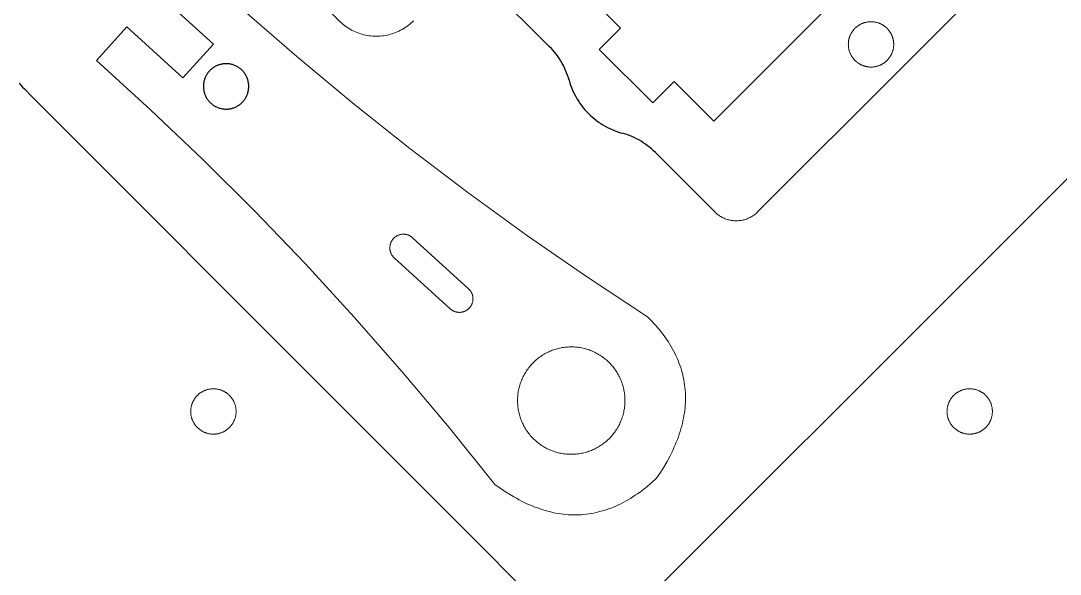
# Model space of a CAD drawing. Header units: millimetres. Extents: x -87 to 69, y -57 to 280.
# Drawn here: x -52 to 16.7, y 9.8 to 46.4 of the extents above; entities that cross this region are included whole.
import ezdxf

# ---------------------------------------------------------------- set-up
doc = ezdxf.new("R2010")
doc.units = ezdxf.units.MM
doc.header["$MEASUREMENT"] = 0
doc.layers.add('Predeterminado', color=18, linetype='Continuous', true_color=0x000000)

msp = doc.modelspace()

# ---------------------------------------------------------------- linework, layer by layer
at = {"layer": 'Predeterminado', "lineweight": 9}
for points in [[(-12.344, 45.873), (-14.96, 48.489), (-14.96, 48.49), (1.303, 64.752), (1.303, 64.752), (10.071, 55.984), (10.07, 55.984), (-6.193, 39.721), (-6.193, 39.721), (-8.809, 42.337)], [(-30.957, 46.35), (-40.176, 55.58)], [(-3.288, 33.715), (16.076, 53.08)], [(-10.562, 26.792), (-14.593, 29.446), (-18.558, 32.185), (-22.456, 35.009), (-26.287, 37.917), (-30.052, 40.909), (-33.75, 43.985), (-37.382, 47.146), (-40.947, 50.392)], [(-42.966, 48.173), (-42.966, 48.173), (-42.966, 48.173), (-39.269, 44.808), (-39.269, 44.807), (-41.288, 42.589), (-41.288, 42.589), (-44.986, 45.955)], [(-20.966, 48.565), (-17.037, 44.636)], [(-26.036, 46.354), (-26.121, 46.271), (-26.209, 46.191), (-26.3, 46.114), (-26.393, 46.041), (-26.489, 45.97), (-26.587, 45.903), (-26.688, 45.84), (-26.79, 45.779), (-26.895, 45.723), (-27.001, 45.67), (-27.109, 45.62), (-27.219, 45.575), (-27.33, 45.533), (-27.443, 45.495), (-27.557, 45.461), (-27.672, 45.43), (-27.787, 45.404), (-27.904, 45.382), (-28.022, 45.363), (-28.14, 45.349), (-28.258, 45.339), (-28.377, 45.333), (-28.496, 45.331), (-28.615, 45.333), (-28.733, 45.339), (-28.852, 45.349), (-28.97, 45.363), (-29.087, 45.381), (-29.204, 45.403), (-29.32, 45.429), (-29.435, 45.459), (-29.549, 45.493), (-29.662, 45.531), (-29.773, 45.573), (-29.883, 45.618), (-29.991, 45.668), (-30.097, 45.72), (-30.202, 45.777), (-30.305, 45.837), (-30.405, 45.9), (-30.503, 45.967), (-30.599, 46.038), (-30.693, 46.111), (-30.784, 46.188), (-30.872, 46.267), (-30.957, 46.35)], [(-44.986, 45.955), (-47.005, 43.736)], [(-8.809, 42.337), (-8.809, 42.337), (-10.223, 40.923), (-10.223, 40.923), (-13.759, 44.458), (-13.759, 44.458), (-12.344, 45.873)], [(-20.659, 15.699), (-23.68, 19.463), (-26.779, 23.154), (-29.955, 26.77), (-33.21, 30.311), (-36.542, 33.779), (-39.952, 37.172), (-43.439, 40.491), (-47.005, 43.736)], [(-51.767, 41.848), (-51.297, 41.377), (-47.216, 37.291), (-34.834, 24.893), (-22.451, 12.496), (-18.37, 8.41), (-17.9, 7.939)], [(-10.829, 7.934), (-10.357, 8.405), (-6.272, 12.486), (6.126, 24.868), (18.524, 37.251), (22.61, 41.331), (23.081, 41.802)], [(-10.046, 37.644), (-6.117, 33.715)], [(-6.117, 33.715), (-6.068, 33.668), (-6.017, 33.622), (-5.965, 33.578), (-5.911, 33.536), (-5.856, 33.496), (-5.8, 33.457), (-5.742, 33.421), (-5.683, 33.386), (-5.623, 33.354), (-5.562, 33.323), (-5.499, 33.295), (-5.436, 33.269), (-5.372, 33.245), (-5.308, 33.223), (-5.242, 33.204), (-5.176, 33.186), (-5.11, 33.171), (-5.042, 33.159), (-4.975, 33.148), (-4.907, 33.14), (-4.839, 33.134), (-4.771, 33.131), (-4.703, 33.13), (-4.634, 33.131), (-4.566, 33.134), (-4.498, 33.14), (-4.43, 33.148), (-4.363, 33.159), (-4.296, 33.171), (-4.229, 33.186), (-4.163, 33.204), (-4.098, 33.223), (-4.033, 33.245), (-3.969, 33.269), (-3.906, 33.295), (-3.844, 33.323), (-3.782, 33.354), (-3.722, 33.386), (-3.663, 33.421), (-3.606, 33.457), (-3.549, 33.496), (-3.494, 33.536), (-3.44, 33.578), (-3.388, 33.622), (-3.338, 33.668), (-3.288, 33.715)], [(-10.562, 26.792), (-10.277, 26.499), (-10.141, 26.351), (-10.01, 26.203), (-9.883, 26.054), (-9.76, 25.904), (-9.641, 25.754), (-9.526, 25.603), (-9.416, 25.452), (-9.31, 25.299), (-9.209, 25.146), (-9.112, 24.993), (-9.019, 24.839), (-8.93, 24.684), (-8.846, 24.529), (-8.766, 24.372), (-8.69, 24.216), (-8.618, 24.058), (-8.551, 23.9), (-8.488, 23.741), (-8.429, 23.582), (-8.375, 23.422), (-8.325, 23.261), (-8.279, 23.1), (-8.238, 22.938), (-8.2, 22.775), (-8.167, 22.612), (-8.139, 22.448), (-8.115, 22.283), (-8.094, 22.118), (-8.079, 21.952), (-8.067, 21.785), (-8.06, 21.618), (-8.057, 21.45), (-8.059, 21.281), (-8.064, 21.112), (-8.074, 20.942), (-8.088, 20.772), (-8.107, 20.6), (-8.13, 20.428), (-8.157, 20.256), (-8.188, 20.083), (-8.224, 19.909), (-8.264, 19.734), (-8.308, 19.559), (-8.357, 19.383), (-8.41, 19.207), (-8.467, 19.03), (-8.528, 18.852), (-8.594, 18.674), (-8.664, 18.495), (-8.738, 18.315), (-8.817, 18.134), (-8.9, 17.953), (-8.987, 17.772), (-9.079, 17.589), (-9.274, 17.223), (-9.487, 16.853), (-9.717, 16.481), (-9.965, 16.107)], [(-20.659, 15.699), (-20.302, 15.444), (-19.946, 15.206), (-19.592, 14.986), (-19.415, 14.882), (-19.239, 14.783), (-19.063, 14.688), (-18.888, 14.597), (-18.713, 14.511), (-18.538, 14.429), (-18.364, 14.351), (-18.19, 14.278), (-18.016, 14.208), (-17.843, 14.144), (-17.67, 14.083), (-17.498, 14.027), (-17.326, 13.975), (-17.154, 13.927), (-16.982, 13.884), (-16.811, 13.845), (-16.641, 13.81), (-16.471, 13.78), (-16.301, 13.754), (-16.131, 13.732), (-15.962, 13.715), (-15.793, 13.702), (-15.625, 13.693), (-15.457, 13.689), (-15.289, 13.689), (-15.122, 13.693), (-14.955, 13.702), (-14.789, 13.714), (-14.622, 13.732), (-14.457, 13.753), (-14.291, 13.779), (-14.126, 13.809), (-13.961, 13.843), (-13.797, 13.882), (-13.633, 13.925), (-13.47, 13.973), (-13.306, 14.024), (-13.144, 14.08), (-12.981, 14.141), (-12.819, 14.205), (-12.657, 14.274), (-12.496, 14.347), (-12.335, 14.425), (-12.174, 14.507), (-12.014, 14.593), (-11.854, 14.684), (-11.695, 14.779), (-11.536, 14.878), (-11.377, 14.981), (-11.219, 15.089), (-11.061, 15.201), (-10.903, 15.317), (-10.746, 15.438), (-10.589, 15.563), (-10.276, 15.826), (-9.965, 16.107)]]:
    msp.add_lwpolyline(points, dxfattribs=at)
for points in [[(5.27, 43.733), (5.242, 43.706), (5.214, 43.68), (5.185, 43.655), (5.156, 43.63), (5.126, 43.607), (5.096, 43.584), (5.066, 43.562), (5.035, 43.541), (5.003, 43.521), (4.971, 43.501), (4.939, 43.483), (4.907, 43.465), (4.874, 43.449), (4.841, 43.433), (4.807, 43.418), (4.774, 43.404), (4.74, 43.39), (4.705, 43.378), (4.671, 43.366), (4.636, 43.356), (4.601, 43.346), (4.566, 43.337), (4.531, 43.329), (4.496, 43.321), (4.46, 43.315), (4.425, 43.309), (4.389, 43.305), (4.353, 43.301), (4.317, 43.298), (4.281, 43.296), (4.245, 43.294), (4.209, 43.294), (4.173, 43.294), (4.137, 43.296), (4.101, 43.298), (4.065, 43.301), (4.03, 43.305), (3.994, 43.309), (3.958, 43.315), (3.923, 43.321), (3.887, 43.329), (3.852, 43.337), (3.817, 43.346), (3.782, 43.356), (3.747, 43.366), (3.713, 43.378), (3.679, 43.39), (3.645, 43.404), (3.611, 43.418), (3.578, 43.433), (3.544, 43.449), (3.512, 43.465), (3.479, 43.483), (3.447, 43.501), (3.415, 43.521), (3.384, 43.541), (3.353, 43.562), (3.322, 43.584), (3.292, 43.607), (3.262, 43.63), (3.233, 43.655), (3.204, 43.68), (3.176, 43.706), (3.148, 43.733), (3.121, 43.761), (3.095, 43.789), (3.07, 43.818), (3.045, 43.847), (3.022, 43.877), (2.999, 43.907), (2.977, 43.937), (2.956, 43.968), (2.936, 44), (2.917, 44.032), (2.898, 44.064), (2.881, 44.096), (2.864, 44.129), (2.848, 44.162), (2.833, 44.196), (2.819, 44.229), (2.806, 44.263), (2.793, 44.298), (2.782, 44.332), (2.771, 44.367), (2.761, 44.402), (2.752, 44.437), (2.744, 44.472), (2.737, 44.507), (2.73, 44.543), (2.725, 44.578), (2.72, 44.614), (2.716, 44.65), (2.713, 44.686), (2.711, 44.722), (2.71, 44.758), (2.709, 44.794), (2.71, 44.83), (2.711, 44.866), (2.713, 44.902), (2.716, 44.938), (2.72, 44.973), (2.725, 45.009), (2.73, 45.045), (2.737, 45.08), (2.744, 45.116), (2.752, 45.151), (2.761, 45.186), (2.771, 45.221), (2.782, 45.256), (2.793, 45.29), (2.806, 45.324), (2.819, 45.358), (2.833, 45.392), (2.848, 45.425), (2.864, 45.459), (2.881, 45.491), (2.898, 45.524), (2.917, 45.556), (2.936, 45.588), (2.956, 45.619), (2.977, 45.65), (2.999, 45.681), (3.022, 45.711), (3.046, 45.741), (3.07, 45.77), (3.095, 45.799), (3.122, 45.827), (3.149, 45.855), (3.176, 45.882), (3.204, 45.908), (3.233, 45.933), (3.262, 45.957), (3.292, 45.981), (3.322, 46.004), (3.353, 46.026), (3.384, 46.047), (3.415, 46.067), (3.447, 46.086), (3.479, 46.105), (3.512, 46.122), (3.544, 46.139), (3.578, 46.155), (3.611, 46.17), (3.645, 46.184), (3.679, 46.197), (3.713, 46.21), (3.747, 46.221), (3.782, 46.232), (3.817, 46.242), (3.852, 46.251), (3.887, 46.259), (3.923, 46.266), (3.958, 46.273), (3.994, 46.278), (4.03, 46.283), (4.065, 46.287), (4.101, 46.29), (4.137, 46.292), (4.173, 46.293), (4.209, 46.294), (4.245, 46.293), (4.281, 46.292), (4.317, 46.29), (4.353, 46.287), (4.389, 46.283), (4.425, 46.278), (4.46, 46.273), (4.496, 46.266), (4.531, 46.259), (4.566, 46.251), (4.601, 46.242), (4.636, 46.232), (4.671, 46.221), (4.705, 46.21), (4.74, 46.197), (4.774, 46.184), (4.807, 46.17), (4.841, 46.155), (4.874, 46.139), (4.907, 46.122), (4.939, 46.105), (4.971, 46.086), (5.003, 46.067), (5.035, 46.047), (5.066, 46.026), (5.096, 46.004), (5.126, 45.981), (5.156, 45.957), (5.185, 45.933), (5.214, 45.908), (5.242, 45.882), (5.27, 45.855), (5.297, 45.827), (5.323, 45.799), (5.348, 45.77), (5.373, 45.741), (5.396, 45.711), (5.419, 45.681), (5.441, 45.65), (5.462, 45.619), (5.482, 45.588), (5.502, 45.556), (5.52, 45.524), (5.538, 45.491), (5.554, 45.459), (5.57, 45.425), (5.585, 45.392), (5.599, 45.358), (5.613, 45.324), (5.625, 45.29), (5.637, 45.256), (5.647, 45.221), (5.657, 45.186), (5.666, 45.151), (5.674, 45.116), (5.682, 45.08), (5.688, 45.045), (5.694, 45.009), (5.699, 44.973), (5.702, 44.938), (5.705, 44.902), (5.708, 44.866), (5.709, 44.83), (5.709, 44.794), (5.709, 44.758), (5.708, 44.722), (5.705, 44.686), (5.702, 44.65), (5.699, 44.614), (5.694, 44.578), (5.688, 44.543), (5.682, 44.507), (5.674, 44.472), (5.666, 44.437), (5.657, 44.402), (5.647, 44.367), (5.637, 44.332), (5.625, 44.298), (5.613, 44.263), (5.599, 44.229), (5.585, 44.196), (5.57, 44.162), (5.554, 44.129), (5.538, 44.096), (5.52, 44.064), (5.502, 44.032), (5.482, 44), (5.462, 43.968), (5.441, 43.937), (5.419, 43.907), (5.396, 43.877), (5.373, 43.847), (5.348, 43.818), (5.323, 43.789), (5.297, 43.761)], [(-23.611, 27.312), (-27.309, 30.677), (-27.331, 30.699), (-27.353, 30.721), (-27.374, 30.744), (-27.395, 30.767), (-27.414, 30.791), (-27.433, 30.816), (-27.45, 30.842), (-27.467, 30.868), (-27.483, 30.894), (-27.498, 30.922), (-27.512, 30.949), (-27.525, 30.977), (-27.538, 31.006), (-27.549, 31.035), (-27.559, 31.065), (-27.568, 31.094), (-27.576, 31.124), (-27.583, 31.154), (-27.589, 31.185), (-27.594, 31.216), (-27.598, 31.246), (-27.601, 31.277), (-27.602, 31.308), (-27.603, 31.339), (-27.603, 31.371), (-27.601, 31.402), (-27.598, 31.433), (-27.595, 31.463), (-27.59, 31.494), (-27.584, 31.525), (-27.578, 31.555), (-27.57, 31.585), (-27.561, 31.615), (-27.551, 31.644), (-27.54, 31.673), (-27.528, 31.702), (-27.515, 31.73), (-27.502, 31.758), (-27.487, 31.785), (-27.471, 31.812), (-27.454, 31.838), (-27.437, 31.864), (-27.418, 31.889), (-27.399, 31.913), (-27.379, 31.937), (-27.358, 31.96), (-27.336, 31.982), (-27.314, 32.004), (-27.291, 32.025), (-27.267, 32.044), (-27.242, 32.063), (-27.217, 32.082), (-27.191, 32.099), (-27.165, 32.115), (-27.138, 32.131), (-27.111, 32.145), (-27.083, 32.159), (-27.054, 32.172), (-27.025, 32.183), (-26.996, 32.194), (-26.967, 32.203), (-26.937, 32.212), (-26.907, 32.22), (-26.876, 32.226), (-26.846, 32.232), (-26.815, 32.236), (-26.784, 32.239), (-26.753, 32.242), (-26.722, 32.243), (-26.691, 32.243), (-26.66, 32.242), (-26.629, 32.24), (-26.598, 32.237), (-26.567, 32.233), (-26.537, 32.227), (-26.506, 32.221), (-26.476, 32.214), (-26.446, 32.205), (-26.416, 32.196), (-26.387, 32.186), (-26.358, 32.174), (-26.33, 32.162), (-26.302, 32.149), (-26.274, 32.134), (-26.247, 32.119), (-26.22, 32.103), (-26.195, 32.085), (-26.169, 32.068), (-26.144, 32.049), (-26.12, 32.029), (-26.097, 32.009), (-26.097, 32.008), (-22.399, 28.643), (-22.377, 28.621), (-22.355, 28.599), (-22.333, 28.576), (-22.313, 28.552), (-22.293, 28.528), (-22.274, 28.502), (-22.256, 28.476), (-22.24, 28.45), (-22.224, 28.423), (-22.208, 28.396), (-22.194, 28.367), (-22.181, 28.339), (-22.169, 28.31), (-22.158, 28.281), (-22.148, 28.251), (-22.139, 28.221), (-22.131, 28.19), (-22.124, 28.16), (-22.118, 28.129), (-22.113, 28.098), (-22.11, 28.067), (-22.107, 28.035), (-22.106, 28.004), (-22.105, 27.972), (-22.106, 27.941), (-22.108, 27.91), (-22.111, 27.878), (-22.115, 27.847), (-22.12, 27.816), (-22.126, 27.786), (-22.133, 27.755), (-22.142, 27.725), (-22.151, 27.695), (-22.161, 27.665), (-22.173, 27.636), (-22.185, 27.607), (-22.199, 27.578), (-22.213, 27.551), (-22.228, 27.523), (-22.245, 27.496), (-22.262, 27.47), (-22.28, 27.444), (-22.299, 27.419), (-22.319, 27.395), (-22.34, 27.372), (-22.361, 27.349), (-22.384, 27.327), (-22.407, 27.305), (-22.431, 27.285), (-22.455, 27.265), (-22.48, 27.246), (-22.506, 27.229), (-22.533, 27.212), (-22.56, 27.196), (-22.587, 27.18), (-22.615, 27.166), (-22.644, 27.153), (-22.673, 27.141), (-22.702, 27.13), (-22.732, 27.12), (-22.762, 27.111), (-22.792, 27.103), (-22.823, 27.096), (-22.854, 27.09), (-22.885, 27.085), (-22.916, 27.082), (-22.947, 27.079), (-22.979, 27.078), (-23.01, 27.077), (-23.042, 27.078), (-23.073, 27.08), (-23.104, 27.083), (-23.135, 27.087), (-23.166, 27.092), (-23.197, 27.098), (-23.228, 27.105), (-23.258, 27.114), (-23.288, 27.123), (-23.318, 27.133), (-23.347, 27.145), (-23.376, 27.157), (-23.404, 27.171), (-23.432, 27.185), (-23.46, 27.2), (-23.486, 27.217), (-23.513, 27.234), (-23.538, 27.252), (-23.563, 27.271), (-23.588, 27.291)], [(-18.236, 23.635), (-18.297, 23.567), (-18.355, 23.497), (-18.412, 23.426), (-18.467, 23.354), (-18.519, 23.282), (-18.569, 23.208), (-18.618, 23.133), (-18.664, 23.057), (-18.708, 22.981), (-18.75, 22.904), (-18.79, 22.826), (-18.828, 22.747), (-18.864, 22.668), (-18.898, 22.587), (-18.93, 22.507), (-18.96, 22.425), (-18.987, 22.344), (-19.013, 22.261), (-19.036, 22.178), (-19.058, 22.095), (-19.077, 22.012), (-19.095, 21.928), (-19.11, 21.844), (-19.124, 21.759), (-19.135, 21.674), (-19.144, 21.59), (-19.151, 21.504), (-19.156, 21.419), (-19.159, 21.334), (-19.161, 21.249), (-19.16, 21.164), (-19.157, 21.079), (-19.152, 20.994), (-19.145, 20.909), (-19.135, 20.824), (-19.124, 20.74), (-19.111, 20.655), (-19.096, 20.571), (-19.079, 20.488), (-19.06, 20.404), (-19.039, 20.322), (-19.015, 20.239), (-18.99, 20.157), (-18.963, 20.076), (-18.934, 19.995), (-18.903, 19.915), (-18.869, 19.835), (-18.834, 19.756), (-18.797, 19.678), (-18.758, 19.601), (-18.717, 19.524), (-18.673, 19.449), (-18.628, 19.374), (-18.581, 19.3), (-18.532, 19.227), (-18.481, 19.155), (-18.428, 19.084), (-18.372, 19.014), (-18.315, 18.945), (-18.256, 18.878), (-18.195, 18.811), (-18.132, 18.746), (-18.067, 18.682), (-18, 18.62), (-17.932, 18.559), (-17.862, 18.5), (-17.791, 18.444), (-17.719, 18.389), (-17.646, 18.337), (-17.573, 18.286), (-17.498, 18.238), (-17.422, 18.192), (-17.346, 18.147), (-17.269, 18.105), (-17.191, 18.065), (-17.112, 18.027), (-17.032, 17.991), (-16.952, 17.958), (-16.872, 17.926), (-16.79, 17.896), (-16.708, 17.868), (-16.626, 17.843), (-16.543, 17.819), (-16.46, 17.798), (-16.377, 17.778), (-16.293, 17.761), (-16.208, 17.745), (-16.124, 17.732), (-16.039, 17.721), (-15.954, 17.712), (-15.869, 17.704), (-15.784, 17.699), (-15.699, 17.696), (-15.614, 17.695), (-15.529, 17.696), (-15.444, 17.699), (-15.359, 17.704), (-15.274, 17.711), (-15.189, 17.72), (-15.104, 17.731), (-15.02, 17.744), (-14.936, 17.76), (-14.853, 17.777), (-14.769, 17.796), (-14.686, 17.817), (-14.604, 17.84), (-14.522, 17.865), (-14.441, 17.893), (-14.36, 17.922), (-14.28, 17.953), (-14.2, 17.986), (-14.121, 18.021), (-14.043, 18.059), (-13.966, 18.098), (-13.889, 18.139), (-13.813, 18.182), (-13.739, 18.228), (-13.665, 18.275), (-13.592, 18.324), (-13.52, 18.375), (-13.449, 18.428), (-13.379, 18.483), (-13.31, 18.54), (-13.243, 18.6), (-13.176, 18.661), (-13.111, 18.724), (-13.047, 18.789), (-12.985, 18.856), (-12.924, 18.924), (-12.865, 18.994), (-12.809, 19.065), (-12.754, 19.136), (-12.702, 19.209), (-12.651, 19.283), (-12.603, 19.358), (-12.557, 19.433), (-12.512, 19.51), (-12.47, 19.587), (-12.43, 19.665), (-12.392, 19.744), (-12.356, 19.823), (-12.322, 19.903), (-12.291, 19.984), (-12.261, 20.065), (-12.233, 20.147), (-12.208, 20.23), (-12.184, 20.312), (-12.163, 20.395), (-12.143, 20.479), (-12.126, 20.563), (-12.11, 20.647), (-12.097, 20.732), (-12.086, 20.816), (-12.077, 20.901), (-12.069, 20.986), (-12.064, 21.071), (-12.061, 21.157), (-12.06, 21.242), (-12.061, 21.327), (-12.064, 21.412), (-12.069, 21.497), (-12.076, 21.582), (-12.085, 21.667), (-12.096, 21.751), (-12.109, 21.835), (-12.124, 21.919), (-12.142, 22.003), (-12.161, 22.086), (-12.182, 22.169), (-12.205, 22.252), (-12.23, 22.334), (-12.258, 22.415), (-12.287, 22.496), (-12.318, 22.576), (-12.351, 22.655), (-12.386, 22.734), (-12.424, 22.812), (-12.463, 22.89), (-12.504, 22.966), (-12.547, 23.042), (-12.592, 23.117), (-12.64, 23.191), (-12.689, 23.264), (-12.74, 23.336), (-12.793, 23.407), (-12.848, 23.477), (-12.905, 23.545), (-12.964, 23.613), (-13.025, 23.679), (-13.089, 23.744), (-13.154, 23.808), (-13.221, 23.871), (-13.289, 23.932), (-13.359, 23.99), (-13.43, 24.047), (-13.501, 24.102), (-13.574, 24.154), (-13.648, 24.205), (-13.723, 24.253), (-13.798, 24.299), (-13.875, 24.343), (-13.952, 24.385), (-14.03, 24.425), (-14.109, 24.463), (-14.188, 24.499), (-14.268, 24.533), (-14.349, 24.565), (-14.43, 24.595), (-14.512, 24.622), (-14.595, 24.648), (-14.677, 24.672), (-14.76, 24.693), (-14.844, 24.713), (-14.928, 24.73), (-15.012, 24.745), (-15.097, 24.759), (-15.181, 24.77), (-15.266, 24.779), (-15.351, 24.786), (-15.436, 24.791), (-15.522, 24.795), (-15.607, 24.796), (-15.692, 24.795), (-15.777, 24.792), (-15.862, 24.787), (-15.947, 24.78), (-16.032, 24.771), (-16.116, 24.759), (-16.2, 24.746), (-16.284, 24.731), (-16.368, 24.714), (-16.451, 24.695), (-16.534, 24.674), (-16.617, 24.651), (-16.698, 24.625), (-16.78, 24.598), (-16.861, 24.569), (-16.941, 24.538), (-17.02, 24.505), (-17.099, 24.469), (-17.177, 24.432), (-17.255, 24.393), (-17.331, 24.352), (-17.407, 24.308), (-17.482, 24.263), (-17.556, 24.216), (-17.629, 24.167), (-17.701, 24.116), (-17.772, 24.063), (-17.842, 24.007), (-17.91, 23.95), (-17.978, 23.891), (-18.044, 23.83), (-18.109, 23.767), (-18.173, 23.702)], [(-37.767, 20.525), (-37.768, 20.563), (-37.769, 20.602), (-37.772, 20.64), (-37.775, 20.678), (-37.779, 20.716), (-37.785, 20.753), (-37.791, 20.79), (-37.798, 20.827), (-37.806, 20.863), (-37.815, 20.9), (-37.824, 20.935), (-37.835, 20.971), (-37.846, 21.006), (-37.858, 21.04), (-37.871, 21.075), (-37.885, 21.109), (-37.9, 21.142), (-37.915, 21.175), (-37.932, 21.208), (-37.948, 21.24), (-37.966, 21.271), (-37.985, 21.302), (-38.004, 21.333), (-38.024, 21.363), (-38.044, 21.393), (-38.065, 21.422), (-38.087, 21.451), (-38.11, 21.479), (-38.133, 21.506), (-38.157, 21.533), (-38.182, 21.56), (-38.207, 21.585), (-38.233, 21.61), (-38.259, 21.635), (-38.286, 21.659), (-38.313, 21.682), (-38.341, 21.705), (-38.37, 21.727), (-38.399, 21.748), (-38.429, 21.769), (-38.459, 21.788), (-38.49, 21.808), (-38.521, 21.826), (-38.552, 21.844), (-38.585, 21.861), (-38.617, 21.877), (-38.65, 21.892), (-38.684, 21.907), (-38.717, 21.921), (-38.752, 21.934), (-38.786, 21.946), (-38.821, 21.957), (-38.857, 21.968), (-38.893, 21.977), (-38.929, 21.986), (-38.965, 21.994), (-39.002, 22.001), (-39.039, 22.007), (-39.076, 22.013), (-39.114, 22.017), (-39.152, 22.02), (-39.19, 22.023), (-39.229, 22.024), (-39.267, 22.025), (-39.306, 22.024), (-39.345, 22.023), (-39.383, 22.02), (-39.421, 22.017), (-39.459, 22.013), (-39.496, 22.007), (-39.533, 22.001), (-39.57, 21.994), (-39.606, 21.986), (-39.642, 21.977), (-39.678, 21.968), (-39.714, 21.957), (-39.749, 21.946), (-39.783, 21.934), (-39.818, 21.921), (-39.851, 21.907), (-39.885, 21.892), (-39.918, 21.877), (-39.95, 21.861), (-39.982, 21.844), (-40.014, 21.826), (-40.045, 21.808), (-40.076, 21.788), (-40.106, 21.769), (-40.136, 21.748), (-40.165, 21.727), (-40.194, 21.705), (-40.222, 21.682), (-40.249, 21.659), (-40.276, 21.635), (-40.302, 21.61), (-40.328, 21.585), (-40.353, 21.56), (-40.378, 21.533), (-40.402, 21.506), (-40.425, 21.479), (-40.448, 21.451), (-40.469, 21.422), (-40.491, 21.393), (-40.511, 21.363), (-40.531, 21.333), (-40.55, 21.302), (-40.569, 21.271), (-40.586, 21.24), (-40.603, 21.208), (-40.62, 21.175), (-40.635, 21.142), (-40.65, 21.109), (-40.663, 21.075), (-40.676, 21.04), (-40.689, 21.006), (-40.7, 20.971), (-40.711, 20.935), (-40.72, 20.9), (-40.729, 20.863), (-40.737, 20.827), (-40.744, 20.79), (-40.75, 20.753), (-40.755, 20.716), (-40.76, 20.678), (-40.763, 20.64), (-40.766, 20.602), (-40.767, 20.563), (-40.767, 20.525), (-40.767, 20.486), (-40.766, 20.448), (-40.763, 20.409), (-40.76, 20.371), (-40.755, 20.334), (-40.75, 20.296), (-40.744, 20.259), (-40.737, 20.222), (-40.729, 20.186), (-40.72, 20.15), (-40.711, 20.114), (-40.7, 20.079), (-40.689, 20.044), (-40.676, 20.009), (-40.663, 19.975), (-40.65, 19.941), (-40.635, 19.907), (-40.62, 19.874), (-40.603, 19.842), (-40.586, 19.81), (-40.569, 19.778), (-40.55, 19.747), (-40.531, 19.716), (-40.511, 19.686), (-40.491, 19.656), (-40.469, 19.627), (-40.448, 19.599), (-40.425, 19.57), (-40.402, 19.543), (-40.378, 19.516), (-40.353, 19.49), (-40.328, 19.464), (-40.302, 19.439), (-40.276, 19.414), (-40.249, 19.39), (-40.222, 19.367), (-40.194, 19.345), (-40.165, 19.323), (-40.136, 19.301), (-40.106, 19.281), (-40.076, 19.261), (-40.045, 19.242), (-40.014, 19.223), (-39.982, 19.206), (-39.95, 19.189), (-39.918, 19.173), (-39.885, 19.157), (-39.851, 19.142), (-39.818, 19.129), (-39.783, 19.116), (-39.749, 19.103), (-39.714, 19.092), (-39.678, 19.082), (-39.642, 19.072), (-39.606, 19.063), (-39.57, 19.055), (-39.533, 19.048), (-39.496, 19.042), (-39.459, 19.037), (-39.421, 19.032), (-39.383, 19.029), (-39.345, 19.027), (-39.306, 19.025), (-39.267, 19.025), (-39.229, 19.025), (-39.19, 19.027), (-39.152, 19.029), (-39.114, 19.032), (-39.076, 19.037), (-39.039, 19.042), (-39.002, 19.048), (-38.965, 19.055), (-38.929, 19.063), (-38.893, 19.072), (-38.857, 19.082), (-38.821, 19.092), (-38.786, 19.103), (-38.752, 19.116), (-38.717, 19.129), (-38.684, 19.142), (-38.65, 19.157), (-38.617, 19.173), (-38.585, 19.189), (-38.552, 19.206), (-38.521, 19.223), (-38.49, 19.242), (-38.459, 19.261), (-38.429, 19.281), (-38.399, 19.301), (-38.37, 19.323), (-38.341, 19.345), (-38.313, 19.367), (-38.286, 19.39), (-38.259, 19.414), (-38.233, 19.439), (-38.207, 19.464), (-38.182, 19.49), (-38.157, 19.516), (-38.133, 19.543), (-38.11, 19.57), (-38.087, 19.599), (-38.065, 19.627), (-38.044, 19.656), (-38.024, 19.686), (-38.004, 19.716), (-37.985, 19.747), (-37.966, 19.778), (-37.948, 19.81), (-37.932, 19.842), (-37.915, 19.874), (-37.9, 19.907), (-37.885, 19.941), (-37.871, 19.975), (-37.858, 20.009), (-37.846, 20.044), (-37.835, 20.079), (-37.824, 20.114), (-37.815, 20.15), (-37.806, 20.186), (-37.798, 20.222), (-37.791, 20.259), (-37.785, 20.296), (-37.779, 20.334), (-37.775, 20.371), (-37.772, 20.409), (-37.769, 20.448), (-37.768, 20.486)], [(12.233, 20.525), (12.232, 20.564), (12.231, 20.602), (12.228, 20.641), (12.225, 20.678), (12.221, 20.716), (12.215, 20.754), (12.209, 20.791), (12.202, 20.827), (12.194, 20.864), (12.185, 20.9), (12.176, 20.936), (12.165, 20.971), (12.154, 21.006), (12.142, 21.041), (12.129, 21.075), (12.115, 21.109), (12.1, 21.142), (12.085, 21.175), (12.068, 21.208), (12.052, 21.24), (12.034, 21.272), (12.015, 21.303), (11.996, 21.334), (11.976, 21.364), (11.956, 21.393), (11.935, 21.423), (11.913, 21.451), (11.89, 21.479), (11.867, 21.507), (11.843, 21.534), (11.818, 21.56), (11.793, 21.586), (11.767, 21.611), (11.741, 21.635), (11.714, 21.659), (11.687, 21.683), (11.659, 21.705), (11.63, 21.727), (11.601, 21.748), (11.571, 21.769), (11.541, 21.789), (11.51, 21.808), (11.479, 21.826), (11.448, 21.844), (11.415, 21.861), (11.383, 21.877), (11.35, 21.893), (11.316, 21.907), (11.283, 21.921), (11.248, 21.934), (11.214, 21.946), (11.179, 21.958), (11.143, 21.968), (11.107, 21.978), (11.071, 21.987), (11.035, 21.995), (10.998, 22.002), (10.961, 22.008), (10.924, 22.013), (10.886, 22.017), (10.848, 22.021), (10.81, 22.023), (10.771, 22.025), (10.732, 22.025), (10.694, 22.025), (10.655, 22.023), (10.617, 22.021), (10.579, 22.017), (10.541, 22.013), (10.504, 22.008), (10.467, 22.002), (10.43, 21.995), (10.394, 21.987), (10.358, 21.978), (10.322, 21.968), (10.286, 21.958), (10.251, 21.946), (10.217, 21.934), (10.182, 21.921), (10.149, 21.907), (10.115, 21.893), (10.082, 21.877), (10.05, 21.861), (10.018, 21.844), (9.986, 21.826), (9.955, 21.808), (9.924, 21.789), (9.894, 21.769), (9.864, 21.748), (9.835, 21.727), (9.806, 21.705), (9.778, 21.683), (9.751, 21.659), (9.724, 21.635), (9.698, 21.611), (9.672, 21.586), (9.647, 21.56), (9.622, 21.534), (9.598, 21.507), (9.575, 21.479), (9.552, 21.451), (9.531, 21.423), (9.509, 21.393), (9.489, 21.364), (9.469, 21.334), (9.45, 21.303), (9.431, 21.272), (9.414, 21.24), (9.397, 21.208), (9.38, 21.175), (9.365, 21.142), (9.35, 21.109), (9.337, 21.075), (9.324, 21.041), (9.311, 21.006), (9.3, 20.971), (9.289, 20.936), (9.28, 20.9), (9.271, 20.864), (9.263, 20.827), (9.256, 20.791), (9.25, 20.754), (9.245, 20.716), (9.24, 20.678), (9.237, 20.641), (9.234, 20.602), (9.233, 20.564), (9.232, 20.525), (9.233, 20.486), (9.234, 20.448), (9.237, 20.41), (9.24, 20.372), (9.245, 20.334), (9.25, 20.297), (9.256, 20.26), (9.263, 20.223), (9.271, 20.186), (9.28, 20.15), (9.289, 20.114), (9.3, 20.079), (9.311, 20.044), (9.324, 20.009), (9.337, 19.975), (9.35, 19.941), (9.365, 19.908), (9.38, 19.875), (9.397, 19.842), (9.414, 19.81), (9.431, 19.778), (9.45, 19.747), (9.469, 19.717), (9.489, 19.686), (9.509, 19.657), (9.531, 19.628), (9.552, 19.599), (9.575, 19.571), (9.598, 19.543), (9.622, 19.516), (9.647, 19.49), (9.672, 19.464), (9.698, 19.439), (9.724, 19.415), (9.751, 19.391), (9.778, 19.368), (9.806, 19.345), (9.835, 19.323), (9.864, 19.302), (9.894, 19.281), (9.924, 19.261), (9.955, 19.242), (9.986, 19.224), (10.018, 19.206), (10.05, 19.189), (10.082, 19.173), (10.115, 19.158), (10.149, 19.143), (10.182, 19.129), (10.217, 19.116), (10.251, 19.104), (10.286, 19.092), (10.322, 19.082), (10.358, 19.072), (10.394, 19.063), (10.43, 19.055), (10.467, 19.048), (10.504, 19.042), (10.541, 19.037), (10.579, 19.033), (10.617, 19.029), (10.655, 19.027), (10.694, 19.025), (10.732, 19.025), (10.771, 19.025), (10.81, 19.027), (10.848, 19.029), (10.886, 19.033), (10.924, 19.037), (10.961, 19.042), (10.998, 19.048), (11.035, 19.055), (11.071, 19.063), (11.107, 19.072), (11.143, 19.082), (11.179, 19.092), (11.214, 19.104), (11.248, 19.116), (11.283, 19.129), (11.316, 19.143), (11.35, 19.158), (11.383, 19.173), (11.415, 19.189), (11.448, 19.206), (11.479, 19.224), (11.51, 19.242), (11.541, 19.261), (11.571, 19.281), (11.601, 19.302), (11.63, 19.323), (11.659, 19.345), (11.687, 19.368), (11.714, 19.391), (11.741, 19.415), (11.767, 19.439), (11.793, 19.464), (11.818, 19.49), (11.843, 19.516), (11.867, 19.543), (11.89, 19.571), (11.913, 19.599), (11.935, 19.628), (11.956, 19.657), (11.976, 19.686), (11.996, 19.717), (12.015, 19.747), (12.034, 19.778), (12.052, 19.81), (12.068, 19.842), (12.085, 19.875), (12.1, 19.908), (12.115, 19.941), (12.129, 19.975), (12.142, 20.009), (12.154, 20.044), (12.165, 20.079), (12.176, 20.114), (12.185, 20.15), (12.194, 20.186), (12.202, 20.223), (12.209, 20.26), (12.215, 20.297), (12.221, 20.334), (12.225, 20.372), (12.228, 20.41), (12.231, 20.448), (12.232, 20.486)]]:
    msp.add_lwpolyline(points, close=True, dxfattribs=at)
at = {"layer": 'Predeterminado'}
for points in [[(-15.751, 42.426), (-15.8, 42.591), (-15.854, 42.755), (-15.914, 42.916), (-15.979, 43.076), (-16.05, 43.233), (-16.126, 43.387), (-16.208, 43.539), (-16.295, 43.688), (-16.386, 43.834), (-16.483, 43.977), (-16.585, 44.116), (-16.691, 44.252), (-16.802, 44.384), (-16.917, 44.512), (-17.037, 44.636)], [(-52.11, 42.228), (-52, 42.098), (-51.886, 41.971), (-51.767, 41.848)], [(-15.751, 42.426), (-15.703, 42.26), (-15.649, 42.097), (-15.589, 41.935), (-15.524, 41.775), (-15.453, 41.618), (-15.377, 41.464), (-15.295, 41.312), (-15.208, 41.163), (-15.117, 41.017), (-15.02, 40.874), (-14.918, 40.735), (-14.812, 40.599), (-14.701, 40.467), (-14.586, 40.339), (-14.466, 40.215), (-14.342, 40.096), (-14.214, 39.98), (-14.082, 39.869), (-13.946, 39.763), (-13.807, 39.661), (-13.664, 39.565), (-13.519, 39.473), (-13.37, 39.386), (-13.218, 39.305), (-13.063, 39.229), (-12.906, 39.158), (-12.746, 39.093), (-12.585, 39.033), (-12.421, 38.978), (-12.256, 38.93)], [(-10.046, 37.644), (-10.17, 37.764), (-10.298, 37.88), (-10.43, 37.99), (-10.565, 38.097), (-10.705, 38.198), (-10.847, 38.295), (-10.993, 38.387), (-11.142, 38.473), (-11.294, 38.555), (-11.449, 38.631), (-11.606, 38.702), (-11.765, 38.767), (-11.927, 38.827), (-12.09, 38.881), (-12.256, 38.93)]]:
    msp.add_lwpolyline(points, dxfattribs=at)
msp.add_lwpolyline([(-36.929, 42.015), (-36.93, 42.067), (-36.933, 42.119), (-36.938, 42.171), (-36.944, 42.223), (-36.952, 42.274), (-36.962, 42.326), (-36.974, 42.376), (-36.987, 42.427), (-37.002, 42.476), (-37.019, 42.526), (-37.038, 42.574), (-37.058, 42.622), (-37.08, 42.67), (-37.103, 42.716), (-37.128, 42.762), (-37.155, 42.806), (-37.183, 42.85), (-37.213, 42.893), (-37.244, 42.935), (-37.277, 42.975), (-37.311, 43.015), (-37.346, 43.053), (-37.383, 43.09), (-37.421, 43.125), (-37.46, 43.16), (-37.5, 43.193), (-37.541, 43.224), (-37.584, 43.254), (-37.627, 43.283), (-37.672, 43.31), (-37.717, 43.336), (-37.764, 43.36), (-37.811, 43.382), (-37.858, 43.402), (-37.907, 43.421), (-37.956, 43.439), (-38.006, 43.454), (-38.056, 43.468), (-38.107, 43.48), (-38.158, 43.491), (-38.209, 43.499), (-38.261, 43.506), (-38.312, 43.511), (-38.364, 43.514), (-38.416, 43.515), (-38.469, 43.515), (-38.521, 43.513), (-38.572, 43.509), (-38.624, 43.503), (-38.676, 43.495), (-38.727, 43.486), (-38.778, 43.474), (-38.828, 43.461), (-38.878, 43.447), (-38.928, 43.43), (-38.976, 43.412), (-39.024, 43.392), (-39.072, 43.371), (-39.119, 43.348), (-39.164, 43.323), (-39.209, 43.297), (-39.253, 43.269), (-39.296, 43.24), (-39.338, 43.209), (-39.379, 43.176), (-39.419, 43.143), (-39.457, 43.108), (-39.495, 43.071), (-39.531, 43.034), (-39.565, 42.995), (-39.599, 42.955), (-39.631, 42.914), (-39.661, 42.872), (-39.69, 42.828), (-39.718, 42.784), (-39.743, 42.739), (-39.768, 42.693), (-39.79, 42.646), (-39.812, 42.598), (-39.831, 42.55), (-39.849, 42.501), (-39.865, 42.452), (-39.879, 42.402), (-39.891, 42.351), (-39.902, 42.3), (-39.911, 42.249), (-39.918, 42.197), (-39.924, 42.145), (-39.927, 42.093), (-39.929, 42.041), (-39.929, 41.989), (-39.927, 41.937), (-39.924, 41.885), (-39.918, 41.834), (-39.911, 41.782), (-39.902, 41.731), (-39.891, 41.68), (-39.879, 41.629), (-39.865, 41.579), (-39.849, 41.53), (-39.831, 41.481), (-39.812, 41.432), (-39.79, 41.385), (-39.768, 41.338), (-39.743, 41.292), (-39.718, 41.247), (-39.69, 41.202), (-39.661, 41.159), (-39.631, 41.117), (-39.599, 41.076), (-39.565, 41.036), (-39.531, 40.997), (-39.495, 40.959), (-39.457, 40.923), (-39.419, 40.888), (-39.379, 40.854), (-39.338, 40.822), (-39.296, 40.791), (-39.253, 40.762), (-39.209, 40.734), (-39.164, 40.708), (-39.119, 40.683), (-39.072, 40.66), (-39.024, 40.638), (-38.976, 40.619), (-38.928, 40.6), (-38.878, 40.584), (-38.828, 40.569), (-38.778, 40.556), (-38.727, 40.545), (-38.676, 40.536), (-38.624, 40.528), (-38.572, 40.522), (-38.521, 40.518), (-38.469, 40.516), (-38.416, 40.515), (-38.364, 40.517), (-38.312, 40.52), (-38.261, 40.525), (-38.209, 40.532), (-38.158, 40.54), (-38.107, 40.551), (-38.056, 40.563), (-38.006, 40.576), (-37.956, 40.592), (-37.907, 40.609), (-37.858, 40.628), (-37.811, 40.649), (-37.764, 40.671), (-37.717, 40.695), (-37.672, 40.721), (-37.627, 40.748), (-37.584, 40.776), (-37.541, 40.806), (-37.5, 40.838), (-37.46, 40.871), (-37.421, 40.905), (-37.383, 40.941), (-37.346, 40.978), (-37.311, 41.016), (-37.277, 41.056), (-37.244, 41.096), (-37.213, 41.138), (-37.183, 41.181), (-37.155, 41.224), (-37.128, 41.269), (-37.103, 41.315), (-37.08, 41.361), (-37.058, 41.408), (-37.038, 41.456), (-37.019, 41.505), (-37.002, 41.554), (-36.987, 41.604), (-36.974, 41.654), (-36.962, 41.705), (-36.952, 41.756), (-36.944, 41.808), (-36.938, 41.859), (-36.933, 41.911), (-36.93, 41.963)], close=True, dxfattribs=at)

doc.saveas('drawing.dxf')
